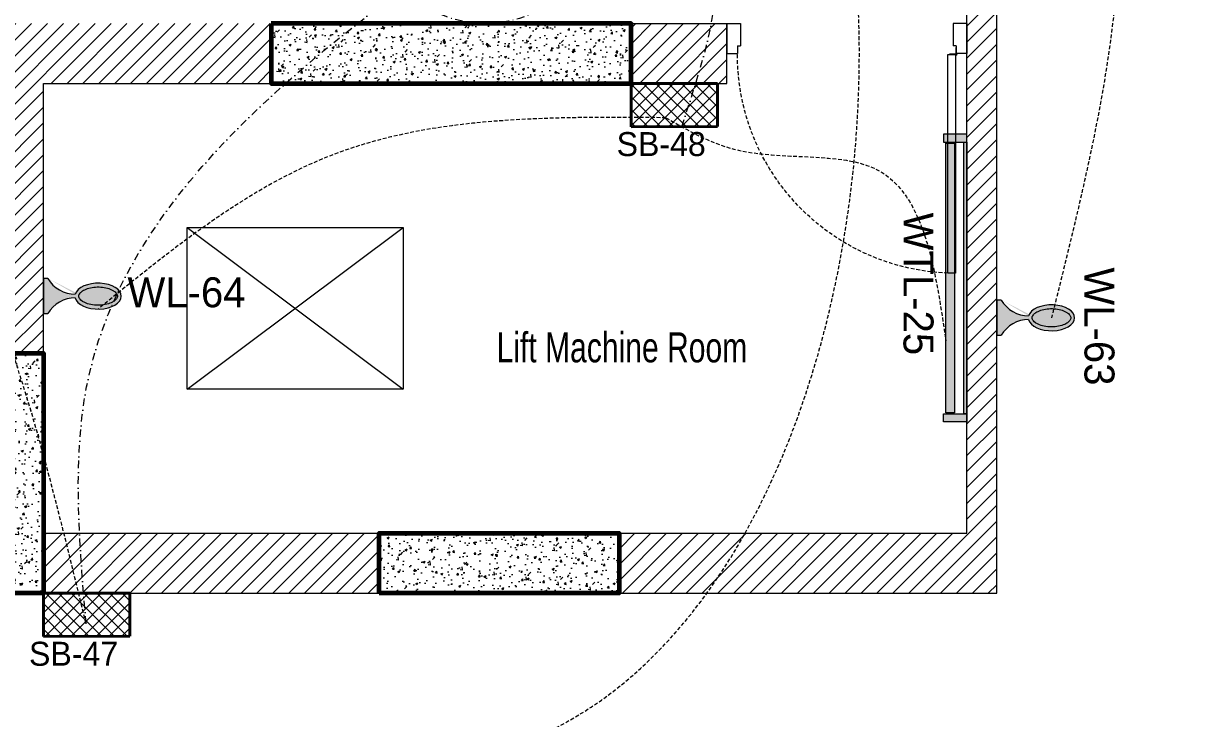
# Model space of a CAD drawing. Header units: inches. Extents: x 109699 to 44449955, y -10987 to 15824140.
# Drawn here: x 202230.3 to 202426.1, y -3872 to -3756.1 of the extents above; entities that cross this region are included whole.
import ezdxf

# ---------------------------------------------------------------- set-up
doc = ezdxf.new("R2010")
doc.units = ezdxf.units.IN
doc.header["$LTSCALE"] = 5
doc.header["$MEASUREMENT"] = 0
for name, pattern in [('DASHDOT', [1, 0.5, -0.25, 0, -0.25]), ('DASHED2', [0.375, 0.25, -0.125]), ('HIDDEN', [0.375, 0.25, -0.125])]:
    doc.linetypes.add(name, pattern=pattern)
doc.layers.get('0').update_dxf_attribs({"color": 123})
for name, color, linetype, lineweight in [('cloumn', 253, 'Continuous', 60), ('door', 8, 'Continuous', 9), ('E-Con-Point', 5, 'DASHED2', 13), ('E-SB-Switch-Board', 106, 'Continuous', 18), ('E-WL-Wall-Light', 232, 'Continuous', 15), ('E-WTL-Wall-Tube-Light', 6, 'Continuous', 15), ('ha', 252, 'Continuous', 5), ('HATCH2', 253, 'Continuous', 15), ('SB', 1, 'DASHDOT', 20), ('STAIR', 8, 'Continuous', 13), ('WALL-1', 8, 'Continuous', 9)]:
    doc.layers.add(name, color=color, linetype=linetype, lineweight=lineweight)
doc.layers.add('T', color=8, linetype='Continuous')
doc.styles.get("Standard").update_dxf_attribs({"font": 'times.ttf'})
doc.styles.add('style2', font='ARIALN.TTF', dxfattribs={"width": 0.75, "height": 3})
pattern_1 = [(44.99999999999996, (183457.0768674264, 2531207.580073954), (-1.325825214724776, 1.325825214724777), [])]
pattern_2 = [(49.99999999999999, (189558.6995663097, 2529591.290898616), (3.586300913003767, -0.3137606749129773), [0.375, -4.125]), (355, (189558.6995663097, 2529591.290898616), (-0.6937566680649982, 3.760960668500059), [0.3, -3.3]), (100.4514444599999, (189558.9984247146, 2529591.264751896), (2.892544233635561, 3.447199954843146), [0.3187009599999986, -3.505710559999989]), (46.18419999999995, (189558.6995663097, 2529592.290898616), (5.336206653357862, -0.8275964039653854), [0.5625, -6.1875]), (96.63563548999993, (189559.1442500346, 2529592.221932081), (4.673309728371144, 4.87059300387275), [0.47805171, -5.258568799999998]), (351.1841639899999, (189558.6995663097, 2529592.290898616), (4.673309725273868, 4.870593001349948), [0.4499999999999991, -4.950000004999985]), (20.99999999999995, (189559.1995663097, 2529592.040898616), (2.984535260592307, -2.013094453326695), [0.3749999999999999, -4.124999999999999]), (326, (189559.1995663097, 2529592.040898616), (1.21657665960791, 3.625750225234264), [0.2999999999999999, -3.299999999999999]), (71.45144473999991, (189559.4482775796, 2529591.873140746), (4.201111883649856, 1.612655764031767), [0.31870095, -3.505710559999999]), (37.49999999999997, (189558.6995663097, 2529591.290898616), (0.06079927658645416, 1.664469269156557), [0, -3.26, 0, -3.35, 0, -3.3125]), (7.499999999999937, (189558.6995663097, 2529591.290898616), (1.315347687210744, 1.972058559411801), [0, -1.909999999999998, 0, -3.184999999999997, 0, -1.262499999999998]), (327.4999999999999, (189557.5845663097, 2529591.290898616), (2.669112180862045, -0.1127743586719001), [0, -1.25, 0, -3.9, 0, -5.175]), (317.4999999999999, (189557.0845663097, 2529591.290898616), (2.915930846711931, 0.5005249116615872), [0, -1.625, 0, -2.59, 0, -3.675])]

# ---------------------------------------------------------------- blocks, each defined once
blk = doc.blocks.new('Door-40')
at = {"layer": 'door', "ltscale": 0.5}
for p, q in [((0, 40), (5, 40)), ((0, 40), (0, 37.75)), ((5, 40), (5, 38.24999999999636)), ((0, 37.75), (3.75, 37.75000000000364)), ((3.75, 38.24999999999636), (3.75, 37.75000000000364)), ((3.75, 38.24999999999636), (5, 38.24999999999636)), ((0, 0), (0, 2.25)), ((0, 2.25), (3.75, 2.249999999996362)), ((3.75, 1.750000000003638), (3.75, 2.249999999996362)), ((5.135000000002037, 2.913192669428099), (5.145000000004075, 2.913192669428099)), ((5.135000000002037, 1.885000000002037), (5.135000000002037, 2.913192669428099)), ((0, 0), (5, 0)), ((0, 0), (5, 0)), ((3.75, 1.750000000003638), (5, 1.750000000003638)), ((4.010000000002037, 1.760000000002037), (4.010000000002037, 1.75)), ((5.010000000002037, 1.760000000002037), (4.010000000002037, 1.760000000002037)), ((5, 1.750000000003638), (5.010400642058812, 1.750000000007276)), ((5, 0), (5, 1.750000000003638)), ((5.145000000004075, 1.895000000000437), (5.145000000004075, 1.884599357945262))]:
    blk.add_line(p, q, dxfattribs=at)
blk.add_lwpolyline([(41.625, 3.145000000000437), (5.145000000004075, 3.145000000000437), (5.145000000004075, 1.895000000000437), (41.625, 1.895000000000437)], close=True, dxfattribs=at)
blk.add_circle((5.135000000002037, 1.760000000002037), 0.1249999999999983, dxfattribs=at)
at = {"layer": 'door', "linetype": 'HIDDEN', "ltscale": 0.5}
blk.add_arc((5.156161382139544, 1.755015969829401), 36.49531813451388, 2.182731632980644, 90.24516611661387, dxfattribs=at)
blk = doc.blocks.new('E-W-LIGHT')
at = {"linetype": 'ByBlock', "ltscale": 0.5}
h = blk.add_hatch(color=256, dxfattribs=at)
h.dxf.hatch_style = 1
h.set_gradient(color1=(255, 255, 255), color2=(255, 255, 0), name='CYLINDER')
edge = h.paths.add_edge_path()
edge.add_spline(control_points=[(-96.71110423948552, 1.235367220396483), (-96.8976251288622, 1.235367220396483), (-97.08530367817384, 1.204590695443009), (-97.49532330615068, 1.060408411101338), (-97.71769888777162, 0.9452617532663472), (-98.18859363857634, 0.6007580769133996), (-98.4360601757027, 0.3712016227401077), (-98.9274233233457, -0.2076466389563343), (-99.17095937526851, -0.5565722783421756), (-99.79256403547286, -1.649000525487912), (-100.1403411294208, -2.496475964584042), (-100.6655547252501, -4.389078901701514), (-100.8435119435345, -5.433326140728264), (-100.996858843053, -7.577941591604359), (-100.9723680002039, -8.677864733885961), (-100.7253955626443, -10.7881619923927), (-100.5027117058065, -11.79805679996582), (-99.90205506231798, -13.59089832466863), (-99.52349327352754, -14.37265162368595), (-98.79708591162027, -15.46144462183512), (-98.46289770719719, -15.83531695936959), (-97.82402795464219, -16.37320808014224), (-97.52292902289115, -16.53708124557815), (-97.0332651008719, -16.69867335386745), (-96.83300356165012, -16.72444707740215), (-96.42760539585558, -16.70413243760904), (-96.21918910161975, -16.65733367471884), (-95.75858057275782, -16.45705756399432), (-95.50712660475898, -16.30138572900886), (-94.98330090317799, -15.85001415615693), (-94.71221849052682, -15.55449414506236), (-94.18744122004225, -14.82684639582039), (-93.93399672563008, -14.39521060388152), (-93.32240182252819, -13.09860869282319), (-93.0057716383552, -12.13470487732181), (-92.57508722519842, -10.03980369670334), (-92.46055768618565, -8.90959698224412), (-92.45565766659526, -6.646794607945969), (-92.56528275998282, -5.514732191470296), (-92.98715107886524, -3.412587944823316), (-93.29985699109132, -2.443281268231641), (-93.99092435031811, -0.9549615958549695), (-94.34810290115182, -0.3877643056552464), (-95.07582621573985, 0.4836147841888085), (-95.44374809115733, 0.7854262440646148), (-96.01798165069457, 1.105607693885873), (-96.24029005175481, 1.180327462172805), (-96.53763867025813, 1.228459302029147), (-96.62438560181026, 1.235367220396483), (-96.71110423948552, 1.235367220396483)], knot_values=[0, 0, 0, 0, 0.194197829587449, 0.194197829587449, 0.388395659174898, 0.388395659174898, 0.582593488762347, 0.582593488762347, 0.776791318349796, 0.776791318349796, 1.110216687407361, 1.110216687407361, 1.443642056464925, 1.443642056464925, 1.77706742552249, 1.77706742552249, 2.110492794580054, 2.110492794580054, 2.443918163637619, 2.443918163637619, 2.701496175378678, 2.701496175378678, 2.959074187119738, 2.959074187119738, 3.169612053741, 3.169612053741, 3.380149920362263, 3.380149920362263, 3.590687786983526, 3.590687786983526, 3.801225653604789, 3.801225653604789, 4.011763520226051, 4.011763520226051, 4.360140390670959, 4.360140390670959, 4.708517261115867, 4.708517261115867, 5.056894131560775, 5.056894131560775, 5.405271002005684, 5.405271002005684, 5.69307956715584, 5.69307956715584, 5.980888132305996, 5.980888132305996, 6.192897451070847, 6.192897451070847, 6.283185307179586, 6.283185307179586, 6.283185307179586, 6.283185307179586], degree=3, periodic=0)
at = {"layer": 'E-WL-Wall-Light', "linetype": 'ByBlock', "ltscale": 0.5}
h = blk.add_hatch(color=256, dxfattribs=at)
h.dxf.hatch_style = 1
edge = h.paths.add_edge_path()
edge.add_ellipse((-96.71110423948552, -7.740473765769313), major_axis=(0, 10.71660606041263), ratio=0.559300439547623, start_angle=187.7376784571124, end_angle=531.0374031504149)
edge.add_arc((-112.001170541625, -18.46997501720373), 14.35701343791298, -60.53601194170483, 0.5736542653427819, ccw=False)
edge.add_line((-104.9392941575301, -30.97012448799713), (-104.939294157532, -33.06572841662167))
edge.add_line((-104.939294157532, -33.06572841662167), (-88.60969415754215, -33.06572841666017))
edge.add_line((-88.60969415754215, -33.06572841666017), (-88.60969415754002, -30.97012448799946))
edge.add_arc((-81.54781777344922, -18.46997501720374), 14.35701343791298, 179.559619270027, 240.5360119417236, ccw=False)
edge = h.paths.add_edge_path(flags=16)
edge.add_spline(control_points=[(-96.71110423948552, 1.235367220396483), (-96.8976251288622, 1.235367220396483), (-97.08530367817384, 1.204590695443009), (-97.49532330615068, 1.060408411101338), (-97.71769888777162, 0.9452617532663472), (-98.18859363857634, 0.6007580769133996), (-98.4360601757027, 0.3712016227401077), (-98.9274233233457, -0.2076466389563343), (-99.17095937526851, -0.5565722783421756), (-99.79256403547286, -1.649000525487912), (-100.1403411294208, -2.496475964584042), (-100.6655547252501, -4.389078901701514), (-100.8435119435345, -5.433326140728264), (-100.996858843053, -7.577941591604359), (-100.9723680002039, -8.677864733885961), (-100.7253955626443, -10.7881619923927), (-100.5027117058065, -11.79805679996582), (-99.90205506231798, -13.59089832466863), (-99.52349327352754, -14.37265162368595), (-98.79708591162027, -15.46144462183512), (-98.46289770719719, -15.83531695936959), (-97.82402795464219, -16.37320808014224), (-97.52292902289115, -16.53708124557815), (-97.0332651008719, -16.69867335386745), (-96.83300356165012, -16.72444707740215), (-96.42760539585558, -16.70413243760904), (-96.21918910161975, -16.65733367471884), (-95.75858057275782, -16.45705756399432), (-95.50712660475898, -16.30138572900886), (-94.98330090317799, -15.85001415615693), (-94.71221849052682, -15.55449414506236), (-94.18744122004225, -14.82684639582039), (-93.93399672563008, -14.39521060388152), (-93.32240182252819, -13.09860869282319), (-93.0057716383552, -12.13470487732181), (-92.57508722519842, -10.03980369670334), (-92.46055768618565, -8.90959698224412), (-92.45565766659526, -6.646794607945969), (-92.56528275998282, -5.514732191470296), (-92.98715107886524, -3.412587944823316), (-93.29985699109132, -2.443281268231641), (-93.99092435031811, -0.9549615958549695), (-94.34810290115182, -0.3877643056552464), (-95.07582621573985, 0.4836147841888085), (-95.44374809115733, 0.7854262440646148), (-96.01798165069457, 1.105607693885873), (-96.24029005175481, 1.180327462172805), (-96.53763867025813, 1.228459302029147), (-96.62438560181026, 1.235367220396483), (-96.71110423948552, 1.235367220396483)], knot_values=[0, 0, 0, 0, 0.194197829587449, 0.194197829587449, 0.388395659174898, 0.388395659174898, 0.582593488762347, 0.582593488762347, 0.776791318349796, 0.776791318349796, 1.110216687407361, 1.110216687407361, 1.443642056464925, 1.443642056464925, 1.77706742552249, 1.77706742552249, 2.110492794580054, 2.110492794580054, 2.443918163637619, 2.443918163637619, 2.701496175378678, 2.701496175378678, 2.959074187119738, 2.959074187119738, 3.169612053741, 3.169612053741, 3.380149920362263, 3.380149920362263, 3.590687786983526, 3.590687786983526, 3.801225653604789, 3.801225653604789, 4.011763520226051, 4.011763520226051, 4.360140390670959, 4.360140390670959, 4.708517261115867, 4.708517261115867, 5.056894131560775, 5.056894131560775, 5.405271002005684, 5.405271002005684, 5.69307956715584, 5.69307956715584, 5.980888132305996, 5.980888132305996, 6.192897451070847, 6.192897451070847, 6.283185307179586, 6.283185307179586, 6.283185307179586, 6.283185307179586], degree=3, periodic=0)
for p, q in [((-104.9392941575301, -30.97012448799713), (-104.939294157532, -33.06572841662167)), ((-88.60969415754215, -33.06572841666017), (-88.60969415754002, -30.97012448803655)), ((-104.939294157532, -33.06572841662167), (-88.60969415754215, -33.06572841666017))]:
    blk.add_line(p, q)
at = {"linetype": 'ByBlock', "ltscale": 0.5}
for centre, start, end in [((-112.001170541625, -18.46997501720374), 299.4639880582952, 0.5736542653427851), ((-81.54781777344922, -18.46997501720374), 179.4263457346572, 240.5360119417045)]:
    blk.add_arc(centre, 14.35701343791298, start, end, dxfattribs=at)
blk.add_ellipse((-96.71110423948552, -7.740473765769313), major_axis=(0, 10.71660606041263), ratio=0.559300439547623, start_param=3.276640619127039, end_param=9.268351136215248, dxfattribs=at)
blk.add_open_spline([(-96.71110423948552, 1.235367220396483), (-96.8976251288622, 1.235367220396483), (-97.08530367817384, 1.204590695443009), (-97.49532330615068, 1.060408411101338), (-97.71769888777162, 0.9452617532663472), (-98.18859363857634, 0.6007580769133996), (-98.4360601757027, 0.3712016227401077), (-98.9274233233457, -0.2076466389563343), (-99.17095937526851, -0.5565722783421756), (-99.79256403547286, -1.649000525487912), (-100.1403411294208, -2.496475964584042), (-100.6655547252501, -4.389078901701514), (-100.8435119435345, -5.433326140728264), (-100.996858843053, -7.577941591604359), (-100.9723680002039, -8.677864733885961), (-100.7253955626443, -10.7881619923927), (-100.5027117058065, -11.79805679996582), (-99.90205506231798, -13.59089832466863), (-99.52349327352754, -14.37265162368595), (-98.79708591162027, -15.46144462183512), (-98.46289770719719, -15.83531695936959), (-97.82402795464219, -16.37320808014224), (-97.52292902289115, -16.53708124557815), (-97.0332651008719, -16.69867335386745), (-96.83300356165012, -16.72444707740215), (-96.42760539585558, -16.70413243760904), (-96.21918910161975, -16.65733367471884), (-95.75858057275782, -16.45705756399432), (-95.50712660475898, -16.30138572900886), (-94.98330090317799, -15.85001415615693), (-94.71221849052682, -15.55449414506236), (-94.18744122004225, -14.82684639582039), (-93.93399672563008, -14.39521060388152), (-93.32240182252819, -13.09860869282319), (-93.0057716383552, -12.13470487732181), (-92.57508722519842, -10.03980369670334), (-92.46055768618565, -8.90959698224412), (-92.45565766659526, -6.646794607945969), (-92.56528275998282, -5.514732191470296), (-92.98715107886524, -3.412587944823316), (-93.29985699109132, -2.443281268231641), (-93.99092435031811, -0.9549615958549695), (-94.34810290115182, -0.3877643056552464), (-95.07582621573985, 0.4836147841888085), (-95.44374809115733, 0.7854262440646148), (-96.01798165069457, 1.105607693885873), (-96.24029005175481, 1.180327462172805), (-96.53763867025813, 1.228459302029147), (-96.62438560181026, 1.235367220396483), (-96.71110423948552, 1.235367220396483)], degree=3, knots=[0, 0, 0, 0, 0.194197829587449, 0.194197829587449, 0.388395659174898, 0.388395659174898, 0.582593488762347, 0.582593488762347, 0.776791318349796, 0.776791318349796, 1.110216687407361, 1.110216687407361, 1.443642056464925, 1.443642056464925, 1.77706742552249, 1.77706742552249, 2.110492794580054, 2.110492794580054, 2.443918163637619, 2.443918163637619, 2.701496175378678, 2.701496175378678, 2.959074187119738, 2.959074187119738, 3.169612053741, 3.169612053741, 3.380149920362263, 3.380149920362263, 3.590687786983526, 3.590687786983526, 3.801225653604789, 3.801225653604789, 4.011763520226051, 4.011763520226051, 4.360140390670959, 4.360140390670959, 4.708517261115867, 4.708517261115867, 5.056894131560775, 5.056894131560775, 5.405271002005684, 5.405271002005684, 5.69307956715584, 5.69307956715584, 5.980888132305996, 5.980888132305996, 6.192897451070847, 6.192897451070847, 6.283185307179586, 6.283185307179586, 6.283185307179586, 6.283185307179586], dxfattribs=at)
blk = doc.blocks.new('A$C63C712C3')
at = {"linetype": 'ByBlock', "ltscale": 0.5}
h = blk.add_hatch(color=256, dxfattribs=at)
h.dxf.hatch_style = 1
h.paths.add_polyline_path([(35.45815903441689, 102.6004051111813), (7.051254215184599e-05, 102.6004051111813), (7.051254215184599e-05, -1.4210854715202e-14), (35.45815903441689, 0)])
h.paths.add_polyline_path([(1235.458159034402, 102.6004051111813), (35.45815903441689, 102.6004051111813), (35.45815903441689, 90.19858873463818), (1235.458159034402, 90.19858873463818)])
h.paths.add_polyline_path([(1270.916247556277, 102.6004051111813), (1235.458159034402, 102.6004051111813), (1235.458159034402, -1.4210854715202e-14), (1270.916247556277, 0)])
h = blk.add_hatch(color=256, dxfattribs=at)
h.dxf.hatch_style = 1
h.set_gradient(color1=(255, 255, 0), rotation=269, name='CYLINDER')
h.paths.add_polyline_path([(1230.609335631336, 47.55507706388016), (39.80634735536296, 47.55507706388016), (39.80634735536296, 10.14120857274975), (1230.609335631336, 10.14120857274975)])
at = {"ltscale": 2}
for p, q in [((39.80314903250837, 42.02165198561852), (33.8373914979602, 42.02165198561852)), ((39.80314903250837, 15.93327464433969), (33.8373914979602, 15.93327464433969)), ((1230.612533954176, 42.02165198561852), (1236.578291488724, 42.02165198561852)), ((1230.612533954176, 15.93327464433969), (1236.578291488724, 15.93327464433969))]:
    blk.add_line(p, q, dxfattribs=at)
for points in [[(35.45815903441689, 102.6004051111813), (7.051254215184599e-05, 102.6004051111813), (7.051254215184599e-05, 0), (35.45815903441689, 0)], [(35.45815903441689, 102.6004051111813), (1235.458159034402, 102.6004051111813), (1235.458159034402, 90.19858873463818), (35.45815903441689, 90.19858873463818)], [(1235.458159034402, 102.6004051111813), (1270.916247556277, 102.6004051111813), (1270.916247556277, 0), (1235.458159034402, 0)], [(39.80634735536296, 47.55507706388016), (1230.609335631336, 47.55507706388016), (1230.609335631336, 10.14120857274975), (39.80634735536296, 10.14120857274975)]]:
    blk.add_lwpolyline(points, close=True, dxfattribs=at)
blk = doc.blocks.new('A$C4DCB0E22')
h = blk.add_hatch()
h.set_pattern_fill('ANSI37', color=256, scale=15, angle=90.05046403147966, style=0)
h.set_pattern_definition([(135.0504640314797, (0, 0), (-1.324656962164393, -1.326992438783809), []), (225.0504640314796, (0, 0), (1.326992438783809, -1.324656962164393), [])])
h.paths.add_polyline_path([(0.0158499618895469, -4.176303718850249e-06), (-3.779117417224143e-06, 17.9999888419976), (8.999992730033242, 18.00791571250107), (9.015846471040199, 0.007922694199763214)])
at = {"lineweight": 40}
for p, q in [((-3.779117417224143e-06, 17.9999888419976), (8.999992730033242, 18.00791571250107)), ((0.0158499618895469, -4.176303718850249e-06), (-3.779117417224143e-06, 17.9999888419976)), ((9.015846471040199, 0.007922694199763214), (8.999992730033242, 18.00791571250107)), ((0.0158499618895469, -4.176303718850249e-06), (9.015846471040199, 0.007922694199763214))]:
    blk.add_line(p, q, dxfattribs=at)

msp = doc.modelspace()

# ---------------------------------------------------------------- hatches: boundary and pattern name
at = {"layer": 'ha'}
h = msp.add_hatch(dxfattribs=at)
h.set_pattern_fill('AR-CONC', color=256, scale=0.5, angle=-2.544443745170813e-14)
h.set_pattern_definition(pattern_2)
h.paths.add_polyline_path([(202331.6538574492, -3756.05751404699), (202271.6538574492, -3756.05751404699), (202271.6538574492, -3766.057478952893), (202331.6538574492, -3766.057478952893)])
h = msp.add_hatch(dxfattribs=at)
h.set_pattern_fill('AR-CONC', color=256, scale=0.5, angle=-2.544443745170813e-14)
h.set_pattern_definition(pattern_2)
h.paths.add_polyline_path([(202233.6538466335, -3811.057478949633), (202223.6538466335, -3811.057478949633), (202223.6538466335, -3851.057478949633), (202233.6538466335, -3851.057478949633)])
h = msp.add_hatch(dxfattribs=at)
h.set_pattern_fill('AR-CONC', color=256, scale=0.5, angle=-2.544443745170813e-14)
h.set_pattern_definition(pattern_2)
h.paths.add_polyline_path([(202329.6538574492, -3841.057478949167), (202289.6538574492, -3841.057478949167), (202289.6538574492, -3851.057478949167), (202329.6538574492, -3851.057478949167)])
at = {"layer": 'HATCH2'}
h = msp.add_hatch(dxfattribs=at)
h.set_pattern_fill('ANSI31', color=256, scale=15, angle=-2.544443745170813e-14)
h.set_pattern_definition(pattern_1)
h.paths.add_polyline_path([(202392.6549299439, -3651.057478952893), (202387.6539963797, -3651.057478952893), (202387.6539963797, -3841.057478949167), (202329.6538574492, -3841.057478949167), (202329.6538574492, -3851.057478949167), (202392.6539472448, -3851.057478949167)])
h = msp.add_hatch(dxfattribs=at)
h.set_pattern_fill('ANSI31', color=256, scale=15, angle=-2.544443745170813e-14)
h.set_pattern_definition(pattern_1)
h.paths.add_polyline_path([(202271.653860657, -3756.05751404699), (202183.1108459075, -3756.057478952893), (202183.1108491154, -3766.057491958813), (202223.6538498416, -3766.057478952893), (202223.6538498415, -3811.057537508868), (202233.6538498414, -3811.057478949633), (202233.6538498416, -3766.057592432686), (202271.653860657, -3766.057478952893)])
h = msp.add_hatch(dxfattribs=at)
h.set_pattern_fill('ANSI31', color=256, scale=15, angle=-2.544443745170813e-14)
h.set_pattern_definition(pattern_1)
h.paths.add_polyline_path([(202347.6543648911, -3766.05751404699), (202347.6544140262, -3756.05751404699), (202331.6538574492, -3756.05751404699), (202331.6538574492, -3766.05751404699)])
h = msp.add_hatch(dxfattribs=at)
h.set_pattern_fill('ANSI31', color=256, scale=15, angle=-2.544443745170813e-14)
h.set_pattern_definition(pattern_1)
h.paths.add_polyline_path([(202289.6538574492, -3841.057553633787), (202233.6538466335, -3841.057553633787), (202233.6538466335, -3851.057478949633), (202289.6538574492, -3851.057478949633)])

# ---------------------------------------------------------------- linework, layer by layer
at = {"layer": 'cloumn'}
for points, elevation in [([(202271.6538574492, -3756.05751404699), (202271.6538574492, -3766.057478952893), (202331.6538574492, -3766.057478952893), (202331.6538574492, -3756.05751404699)], 0.1079880477884991), ([(202233.6538466335, -3851.057478949633), (202223.6538466335, -3851.057478949633), (202223.6538466335, -3811.057478949633), (202233.6538466335, -3811.057478949633)], 0.1764601243059509), ([(202289.6538574492, -3851.057478949167), (202289.6538574492, -3841.057478949167), (202329.6538574492, -3841.057478949167), (202329.6538574492, -3851.057478949167)], 0.2950888371762517)]:
    msp.add_lwpolyline(points, close=True, dxfattribs=dict(at, elevation=elevation))
at = {"layer": 'E-Con-Point', "ltscale": 0.5}
for points in [[(202341.2764846, -3660.147026773069, 0.09000181142291623), (202500.80078125, -3656.499999999998), (202779.934260922, -3799.702607923873), (202782.4148746479, -3963.627615383952), (202782.5061575457, -4179.25746824036)], [(202341.2768594022, -3660.146996167488, 0.0900015504900207), (202346.6836417547, -3659.777243195428, 0.190138342128467), (202401.7744464237, -3694.634922323823, 0.3353236859040862), (202401.7744464237, -3805.134922323823, 0.3353236859040862)], [(202173.4881737418, -4207.796980671246, -0.007237895495153163), (202215.30078125, -4216.999999999998), (202220.3615241337, -4205.439386148619, -0.01447579099030349), (202273.6413616932, -4205.398683726311, -0.01447579099030349), (202413.30078125, -3931.499999999998), (202447.30078125, -3686.499999999998), (202341.2768594022, -3660.146996167482, 0.09000155049004083)], [(202181.2140816915, -3934.439273408137, 0.01113339707899286), (202183.2503148673, -3877.439302832694, -0.01447579099030349), (202259.80078125, -3879.1953125), (202319.72265625, -3873.171875), (202368.30078125, -3738.499999999998), (202341.2764845999, -3660.147026773063, 0.09000181142291773)], [(202341.2764846, -3660.147026773064, 0.09000181142291774), (202792.30078125, -3862.499999999998), (202846.4934787315, -3889.864647912596, -0.01447579099030349), (202846.4934787315, -3943.431054162596, -0.01447579099030349), (202847.1302396926, -3999.2123133641, -0.01447579099030349)], [(202341.2768594022, -3660.146996167482, 0.09000155049004653), (202538.04296875, -3721.999999999998), (202690.80078125, -4007.999999999998), (202763.9408925059, -4102.141555700688, -0.2072378954951617), (202777.59375, -4073.375226202208, -0.06201806622523122), (202797.6341354497, -4066.971579727992, -0.2072378954951617), (202834.3348913717, -4102.141555700688, -0.2072378954951617), (202797.6341262481, -4136.674967338085, -0.2072378954951617)], [(202240.7680855141, -3856.153958978987, 0.1760083402321812), (202193.146901196, -3775.789499906143, 0.1956620523943577), (202165.30078125, -3786.71484375, 0.3363313430883323), (202146.6538466336, -3780.057478952893, 0.2764601243059509)], [(202337.4849945639, -3771.770497782034, 0.01503831874275412), (202281.80078125, -3777.999999999998), (202242.773577119, -3803.681220403508, 0.1398223186561239)], [(202337.4849945639, -3771.770497782034, 0.01503831874275412), (202348.80078125, -3776.999999999998), (202372.80078125, -3780.499999999998), (202384.1620860688, -3808.999999999998, 0.4462030082441038)]]:
    msp.add_spline(points, degree=3, dxfattribs=at)
at = {"layer": 'SB', "ltscale": 0.5}
msp.add_circle((202307.3736603951, -3736.984591919888, 0.4855225955045945), 19.07297205033713, dxfattribs=at)
for points in [[(202240.7680855141, -3856.153958978987, 0.1760083402321812), (202240.8622711083, -3816.6328125, 0.1764601243059509), (202313.4018662789, -3735.916836030279, 0.524413907309293)], [(202340.1020185131, -3773.264843579651, 0.01244889836780487), (202343.80078125, -3742.45703125, 0.1079880477884991), (202313.4018662789, -3735.916836030279, 0.524413907309293)]]:
    msp.add_spline(points, degree=3, dxfattribs=at)
at = {"layer": 'STAIR', "linetype": 'Continuous'}
for p, q in [((202257.6538466337, -3790.057478952893, 0.08255704978983047), (202293.6538466337, -3817.057478949167, 0.08255704978983047)), ((202257.6538466337, -3817.057478949167, 0.08255704978983047), (202293.6538466337, -3790.057478952893, 0.08255704978983047))]:
    msp.add_line(p, q, dxfattribs=at)
at = {"layer": 'STAIR', "linetype": 'Continuous', "elevation": 0.08255704978983047}
msp.add_lwpolyline([(202257.6538466337, -3790.057478952893), (202293.6538466337, -3790.057478952893), (202293.6538466337, -3817.057478949167), (202257.6538466337, -3817.057478949167)], close=True, dxfattribs=at)
at = {"layer": 'WALL-1'}
for p, q in [((202387.6539963797, -3841.057478949167, 0.4622924115394298), (202387.6549299438, -3651.057478952893, 0.2975616892041124)), ((202392.6539472448, -3851.057478949167, 0.4709624282571561), (202392.6549299438, -3651.057478952893, 0.2975616679040165)), ((202329.6538574492, -3756.05751404699, 0.1079880477884991), (202347.6544140262, -3756.05751404699, 0.1079880477884991)), ((202347.6543648911, -3766.05751404699, 0.3972673272365057), (202347.6544140262, -3756.05751404699, 0.38859728921868)), ((202233.6538466337, -3811.057478949633, 0.1764601243059509), (202233.6538466337, -3766.057478952893, 0.08255704978983047)), ((202233.6538466337, -3766.057478952893, 0.1770333395239483), (202271.6538574492, -3766.057478952893, 0.1079880477884991)), ((202329.6538574492, -3766.05751404699, 0.1079880477884991), (202347.6543894587, -3766.05751404699, 0.1079880477884991)), ((202233.6538466337, -3841.057489571833, 0.2709364257752362), (202311.6538574492, -3841.057578800917, 0.2950888371762517)), ((202329.6538574492, -3841.057478949167, 0.2950888371762517), (202387.6539963797, -3841.057478949167, 0.2950888371762517)), ((202233.6538466335, -3851.057478949633, 0.1764601243059509), (202311.6538574492, -3851.057478949633, 0.2950888371762517)), ((202329.6538574492, -3851.057478949167, 0.2950888371762517), (202392.6539472448, -3851.057478949167, 0.2950888371762517))]:
    msp.add_line(p, q, dxfattribs=at)

# ---------------------------------------------------------------- block references
at = {"layer": 'E-SB-Switch-Board', "xscale": 0.8002315484918654, "yscale": 0.8002315484918654, "zscale": 0.8002315484918654, "rotation": 269.9999999999999}
for p in [(202331.6538574492, -3766.05751404699, 0.1079880477884991), (202233.6538499756, -3851.044795310087, 0.1764601243059509)]:
    msp.add_blockref('A$C4DCB0E22', p, dxfattribs=at)
at = {"layer": 'E-WL-Wall-Light', "xscale": 0.3601041968213394, "yscale": 0.3601041968213394, "zscale": 0.3601041968213394, "rotation": 270}
for p in [(202245.5609542075, -3836.348901491389, 0.1398223186561239), (202404.5618235122, -3839.960996839688, 0.3353236859040862)]:
    msp.add_blockref('E-W-LIGHT', p, dxfattribs=at)
at = {"layer": 'E-WTL-Wall-Tube-Light', "xscale": 0.03776802766688649, "yscale": 0.03776802766688649, "zscale": 0.03776802766688649, "rotation": 270}
msp.add_blockref('A$C63C712C3', (202383.7790726229, -3774.500001735964, 0.4462030082441038), dxfattribs=at)
at = {"layer": 'WALL-1', "color": 7, "xscale": -1, "rotation": 90}
msp.add_blockref('Door-40', (202387.6544140262, -3756.05751404699, 0.38859728921868), dxfattribs=at)

# ---------------------------------------------------------------- texts
at = {"layer": 'E-SB-Switch-Board', "char_height": 4, "width": 14.72456830652664, "attachment_point": 3}
for s, insert in [('{\\fCentury Gothic|b0|i0|c0|p34;SB-48}', (202344.1158538012, -3774.166353338429, -0.2054468770686443)), ('{\\fCentury Gothic|b0|i0|c0|p34;SB-47}', (202246.1158463276, -3859.153634601521, -0.1369748005511925))]:
    msp.add_mtext(s, dxfattribs=dict(at, insert=insert))
at = {"layer": 'E-WL-Wall-Light', "insert": (202247.6686855197, -3803.452120094036, -15.68102629047777), "char_height": 5, "width": 24.08470202641911, "attachment_point": 7}
msp.add_mtext('{\\fCentury Gothic|b0|i0|c0|p34;WL-64}', dxfattribs=at)
at = {"layer": 'E-WL-Wall-Light', "insert": (202412.2810730259, -3796.72465982859, -15.48552492322981), "char_height": 5, "width": 24.08470202641911, "attachment_point": 1, "rotation": 269.99999999999966}
msp.add_mtext('{\\fCentury Gothic|b0|i0|c0|p34;WL-63}', dxfattribs=at)
at = {"layer": 'E-WTL-Wall-Tube-Light', "color": 1, "insert": (202382.0976357409, -3787.589164633865, 0.1511141710678521), "char_height": 5, "width": 24.08470202641911, "attachment_point": 1, "rotation": 270}
msp.add_mtext('{\\fCentury Gothic|b0|i0|c0|p34;\\C256;WTL-25}', dxfattribs=at)
at = {"layer": 'T', "insert": (202317.1636958847, -3812.634963697028), "char_height": 5, "width": 87.81464527470234, "attachment_point": 8, "style": 'style2'}
msp.add_mtext('\\pi25.94;{\\fCentury Gothic|b0|i0|c0|p34;Lift Machine Room}', dxfattribs=at)

doc.saveas('drawing.dxf')
